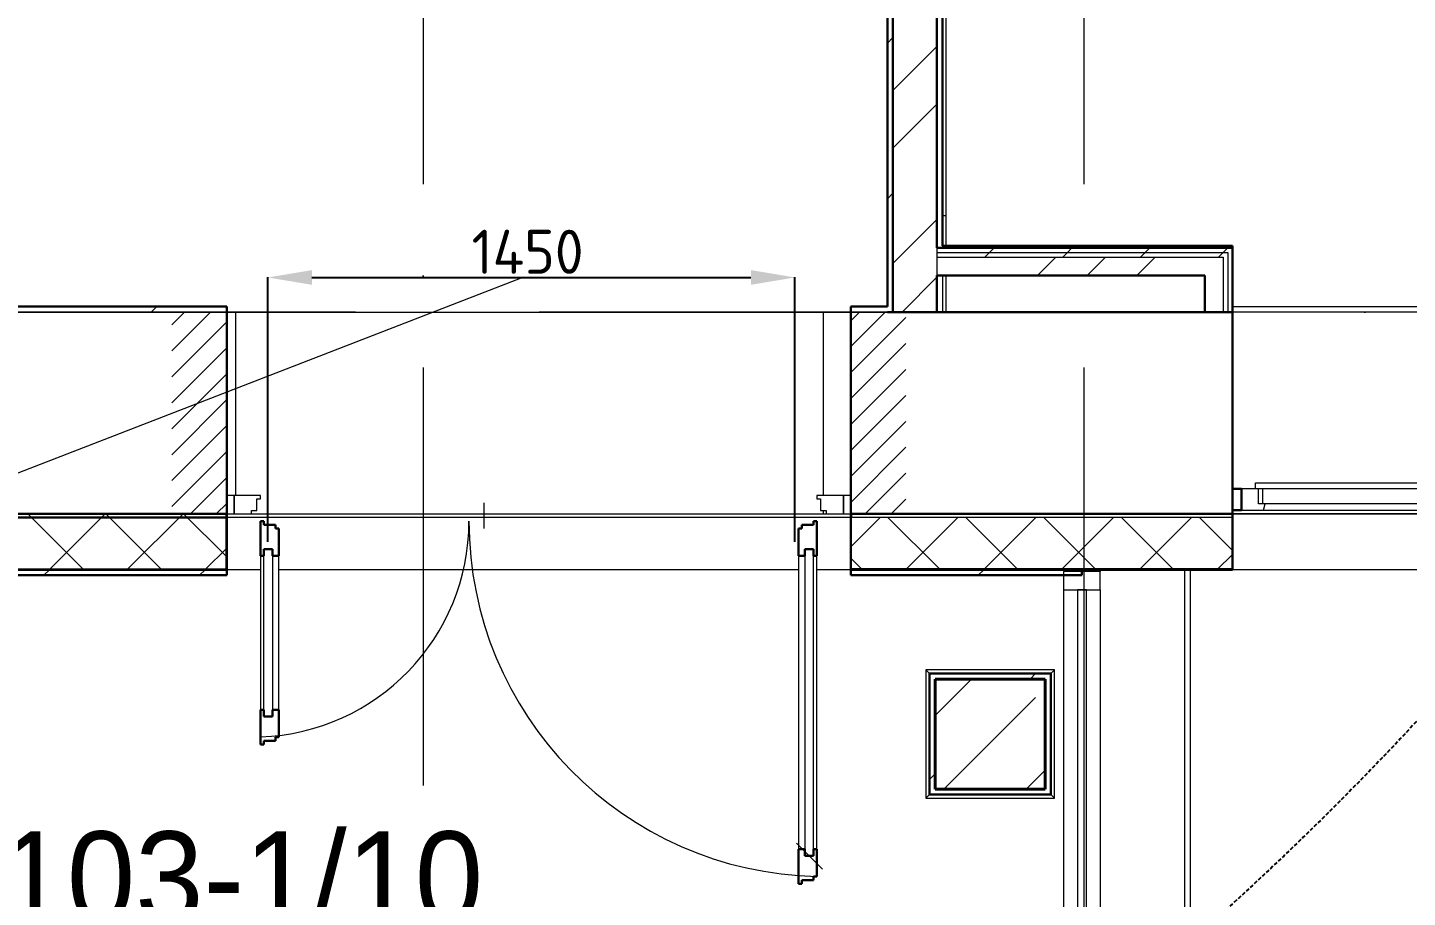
# Model space of a CAD drawing. Header units: millimetres. Extents: x -695119 to 412940, y -249585 to 622758.
# Drawn here: x 143334 to 147093, y 59440 to 61810 of the extents above; entities that cross this region are included whole.
import ezdxf
from ezdxf import colors
from ezdxf.entities.mleader import LeaderData, LeaderLine
from ezdxf.math import Vec2, Vec3

# ---------------------------------------------------------------- set-up
doc = ezdxf.new("R2010")
doc.units = ezdxf.units.MM
for name, pattern in [('ADSK_Линия сетки', [25, 20, -2.5, 0, -2.5]), ('ADSK_Невидимые', [5, 3, -2]), ('ADSK_Штриховая_ш2 п1_5', [4.5, 3, -1.5]), ('DASH', [0.75, 0.5, -0.25])]:
    doc.linetypes.add(name, pattern=pattern)
for name, color, linetype, lineweight in [('_ Окна', 252, 'Continuous', 30), ('Витраж', 252, 'Continuous', 9), ('Двери', 8, 'Continuous', 9), ('Лестницы', 8, 'Continuous', 9), ('Линии', 7, 'Continuous', 9), ('Несущие колонны', 252, 'Continuous', 18), ('Ограждение', 8, 'Continuous', 9), ('Окна', 252, 'Continuous', 9), ('Оси', 252, 'Continuous', 9), ('Панели витража', 8, 'Continuous', 9), ('Перекрытие', 252, 'Continuous', 18), ('Стены внутренние', 252, 'Continuous', 18), ('Стены наружные', 252, 'Continuous', 18), ('Стены штриховка', 7, 'Continuous', 9), ('ТХ Текст', 251, 'Continuous', 0)]:
    doc.layers.add(name, color=color, linetype=linetype, lineweight=lineweight)
doc.layers.add('_19D-Телекоммуникационные шкафы', color=7, linetype='Continuous')
doc.layers.add('Двери открывание', color=7, linetype='Continuous', lineweight=9, true_color=0xc0c0c0)
doc.styles.add('Mipgost_5', font='', dxfattribs={"height": 250})
doc.styles.get("Standard").update_dxf_attribs({"font": ''})
doc.styles.get('Mipgost_5').set_extended_font_data('Mipgost')
doc.styles.get('Standard').set_extended_font_data('GOST type B')
doc.dimstyles.new('ISO-25', dxfattribs={"dimtxt": 2.5, "dimasz": 2.5, "dimexe": 1.25, "dimexo": 0.625, "dimtad": 1, "dimtxsty": 'Standard', "dimcen": 2.5, "dimadec": 0, "dimazin": 0, "dimtfac": 1, "dimtmove": 0, "dimatfit": 3, "dimfxl": 1, "dimarcsym": 0})

# ---------------------------------------------------------------- blocks, each defined once
blk = doc.blocks.new('1 этаж')
at = {"layer": 'Двери', "lineweight": 18, "true_color": 0x636466}
h = blk.add_hatch(dxfattribs=at)
h.set_pattern_fill('FP_2', color=251, angle=180, style=0, pattern_type=2)
h.set_pattern_definition([(225, (-29967.8, -20416.73), (35.3553, -35.3553), [])])
h.paths.add_polyline_path([(-29092.8, -20691.7), (-29092.8, -20141.7), (-29242.8, -20141.7), (-29242.8, -20691.7)])
h.paths.add_polyline_path([(-30942.8, -20691.7), (-30942.8, -20141.7), (-31092.8, -20141.7), (-31092.8, -20691.7)])
at = {"layer": 'Несущие колонны', "lineweight": 9, "true_color": 0x636466}
h = blk.add_hatch(dxfattribs=at)
h.set_pattern_fill('FP_4', color=251, style=0, pattern_type=2)
h.set_pattern_definition([(45, (-32121.82, 98), (-224.5064, 224.5064), []), (45, (-31897.32, 98), (-224.5064, 224.5064), [396.875, -79.375, 3.353, -76.022])])
h.paths.add_polyline_path([(-29012.8, -21441.7), (-28712.8, -21441.7), (-28712.8, -21141.7), (-29012.8, -21141.7)])
at = {"layer": 'Ограждение', "true_color": 0x636466}
h = blk.add_hatch(dxfattribs=at)
h.set_pattern_fill('FP_25', color=251, style=0, pattern_type=2)
h.set_pattern_definition([(0, (-32121.8, 98), (0, 600), []), (90, (-32121.8, 98), (-600, 4e-14), [])])
h.paths.add_polyline_path([(-28992.8, -20141.7), (-28982.8, -20141.7), (-28982.8, -20041.7), (-28992.8, -20041.7)])
h.paths.add_polyline_path([(-28992.8, -19961.7), (-28982.8, -19961.7), (-28982.8, -14811.7), (-28992.8, -14801.7), (-28992.8, -19850.1)])
at = {"layer": '_ Окна', "color": 251, "true_color": 0x636466}
for p, q in [((-28177.8, -20623.7), (-28202.8, -20623.7)), ((-28177.8, -20681.7), (-28177.8, -20623.7)), ((-28202.8, -20681.7), (-28177.8, -20681.7))]:
    blk.add_line(p, q, dxfattribs=at)
at = {"layer": '_ Окна', "color": 251, "lineweight": 18, "true_color": 0x636466}
for p, q in [((-28139.8, -20623.7), (-28177.8, -20623.7)), ((-28177.8, -20623.7), (-28177.8, -20681.7)), ((-28131.8, -20664.7), (-28131.8, -20623.7)), ((-28119.8, -20664.7), (-28131.8, -20664.7)), ((-28118.4, -20681.7), (-28113.8, -20664.7)), ((-28177.8, -20681.7), (-28118.4, -20681.7))]:
    blk.add_line(p, q, dxfattribs=at)
at = {"layer": 'Витраж', "color": 251, "lineweight": 18, "true_color": 0x636466, "extrusion": (0, 0, -1)}
for p, q in [((-28562.8, -20848.7), (-28662.8, -20848.7)), ((-28662.8, -20848.7), (-28662.8, -20898.7)), ((-28562.8, -20898.7), (-28562.8, -20848.7)), ((-28662.8, -20898.7), (-28562.8, -20898.7))]:
    blk.add_line(p, q, dxfattribs=at)
at = {"layer": 'Витраж', "color": 251, "true_color": 0x636466}
for p, q in [((-28662.8, -20898.7), (-28662.8, -22103.7)), ((-28562.8, -20898.7), (-28562.8, -22103.7))]:
    blk.add_line(p, q, dxfattribs=at)
at = {"layer": 'Двери', "color": 251, "linetype": 'ADSK_Штриховая_ш2 п1_5', "true_color": 0x636466}
for p, q in [((-30942.8, -20141.7), (-31092.8, -20141.7)), ((-30942.8, -20691.7), (-30942.8, -20141.7)), ((-29092.8, -20141.7), (-29242.8, -20141.7)), ((-29242.8, -20141.7), (-29242.8, -20691.7)), ((-31092.8, -20691.7), (-30942.8, -20691.7)), ((-29242.8, -20691.7), (-29092.8, -20691.7))]:
    blk.add_line(p, q, dxfattribs=at)
at = {"layer": 'Двери', "color": 251, "true_color": 0x636466}
for p, q in [((-30942.8, -20641.7), (-30942.8, -20691.7)), ((-30922.8, -20641.7), (-30942.8, -20641.7)), ((-30922.8, -20691.7), (-30922.8, -20641.7)), ((-30850.8, -20641.7), (-30922.8, -20641.7)), ((-30922.8, -20641.7), (-30922.8, -20691.7)), ((-30860.8, -20682.7), (-30860.8, -20650.7)), ((-30860.8, -20650.7), (-30850.8, -20650.7)), ((-30850.8, -20650.7), (-30850.8, -20641.7)), ((-29262.8, -20641.7), (-29334.8, -20641.7)), ((-29334.8, -20641.7), (-29334.8, -20650.7)), ((-29334.8, -20650.7), (-29324.8, -20650.7)), ((-29324.8, -20650.7), (-29324.8, -20682.7)), ((-29242.8, -20641.7), (-29262.8, -20641.7)), ((-29262.8, -20641.7), (-29262.8, -20691.7)), ((-29262.8, -20691.7), (-29262.8, -20641.7)), ((-29242.8, -20691.7), (-29242.8, -20641.7)), ((-30942.8, -20691.7), (-30922.8, -20691.7)), ((-30922.8, -20691.7), (-30875.8, -20691.7)), ((-30875.8, -20691.7), (-30875.8, -20682.7)), ((-30875.8, -20682.7), (-30860.8, -20682.7)), ((-29324.8, -20682.7), (-29309.8, -20682.7)), ((-29309.8, -20682.7), (-29309.8, -20691.7)), ((-29309.8, -20691.7), (-29262.8, -20691.7)), ((-29262.8, -20691.7), (-29242.8, -20691.7)), ((-30841.8, -20787.7), (-30817.8, -20787.7)), ((-30841.8, -21243.7), (-30841.8, -20787.7)), ((-30817.8, -20787.7), (-30817.8, -21243.7)), ((-29367.8, -20787.7), (-29367.8, -21623.7)), ((-29343.8, -20787.7), (-29367.8, -20787.7)), ((-29343.8, -21623.7), (-29343.8, -20787.7)), ((-30850.8, -20805.7), (-30850.8, -21225.7)), ((-30800.8, -21225.7), (-30800.8, -20805.7)), ((-29384.8, -20805.7), (-29384.8, -21605.7)), ((-29334.8, -21605.7), (-29334.8, -20805.7)), ((-30817.8, -21243.7), (-30841.8, -21243.7)), ((-29367.8, -21623.7), (-29343.8, -21623.7))]:
    blk.add_line(p, q, dxfattribs=at)
at = {"layer": 'Двери', "color": 251, "lineweight": 30, "true_color": 0x636466}
for p, q in [((-30841.8, -20711.7), (-30850.8, -20711.7)), ((-30850.8, -20711.7), (-30850.8, -20805.7)), ((-30841.8, -20721.7), (-30841.8, -20711.7)), ((-29334.8, -20711.7), (-29343.8, -20711.7)), ((-29343.8, -20711.7), (-29343.8, -20721.7)), ((-29334.8, -20805.7), (-29334.8, -20711.7)), ((-30809.8, -20721.7), (-30841.8, -20721.7)), ((-30809.8, -20731.7), (-30809.8, -20721.7)), ((-30800.8, -20731.7), (-30809.8, -20731.7)), ((-30800.8, -20805.7), (-30800.8, -20731.7)), ((-29375.8, -20731.7), (-29384.8, -20731.7)), ((-29384.8, -20731.7), (-29384.8, -20805.7)), ((-29375.8, -20721.7), (-29375.8, -20731.7)), ((-29343.8, -20721.7), (-29375.8, -20721.7)), ((-30841.8, -20787.7), (-30841.8, -20805.7)), ((-30817.8, -20787.7), (-30841.8, -20787.7)), ((-30817.8, -20805.7), (-30817.8, -20787.7)), ((-29367.8, -20805.7), (-29367.8, -20787.7)), ((-29367.8, -20787.7), (-29343.8, -20787.7)), ((-29343.8, -20787.7), (-29343.8, -20805.7)), ((-30841.8, -20805.7), (-30850.8, -20805.7)), ((-30800.8, -20805.7), (-30817.8, -20805.7)), ((-29384.8, -20805.7), (-29367.8, -20805.7)), ((-29343.8, -20805.7), (-29334.8, -20805.7)), ((-30850.8, -21225.7), (-30850.8, -21319.7)), ((-30841.8, -21225.7), (-30850.8, -21225.7)), ((-30841.8, -21243.7), (-30841.8, -21225.7)), ((-30817.8, -21225.7), (-30817.8, -21243.7)), ((-30800.8, -21225.7), (-30817.8, -21225.7)), ((-30800.8, -21299.7), (-30800.8, -21225.7)), ((-30817.8, -21243.7), (-30841.8, -21243.7)), ((-30841.8, -21319.7), (-30841.8, -21309.7)), ((-30841.8, -21309.7), (-30809.8, -21309.7)), ((-30809.8, -21309.7), (-30809.8, -21299.7)), ((-30809.8, -21299.7), (-30800.8, -21299.7)), ((-30850.8, -21319.7), (-30841.8, -21319.7)), ((-29384.8, -21605.7), (-29384.8, -21699.7)), ((-29384.8, -21605.7), (-29367.8, -21605.7)), ((-29367.8, -21605.7), (-29367.8, -21623.7)), ((-29343.8, -21605.7), (-29334.8, -21605.7)), ((-29343.8, -21623.7), (-29343.8, -21605.7)), ((-29334.8, -21679.7), (-29334.8, -21605.7)), ((-29367.8, -21623.7), (-29343.8, -21623.7)), ((-29375.8, -21699.7), (-29375.8, -21689.7)), ((-29375.8, -21689.7), (-29343.8, -21689.7)), ((-29343.8, -21689.7), (-29343.8, -21679.7)), ((-29343.8, -21679.7), (-29334.8, -21679.7)), ((-29384.8, -21699.7), (-29375.8, -21699.7))]:
    blk.add_line(p, q, dxfattribs=at)
at = {"layer": 'Двери открывание', "color": 251, "true_color": 0x636466}
for centre, radius, start, end in [((-30870.8, -20711.7), 588, 271.9492, 0), ((-29314.8, -20711.7), 968, 180, 268.8161)]:
    blk.add_arc(centre, radius, start, end, dxfattribs=at)
at = {"layer": 'Лестницы', "color": 251, "true_color": 0x636466}
for p, q in [((-28562.8, -20843.7), (-28562.8, -20848.7)), ((-28332.8, -24411.6), (-28332.8, -20843.7))]:
    blk.add_line(p, q, dxfattribs=at)
at = {"layer": 'Линии', "color": 251, "ltscale": 100, "true_color": 0x636466}
blk.add_line((-30241.1, -20731.7), (-30241.1, -20661.7), dxfattribs=at)
at = {"layer": 'Линии', "color": 251, "linetype": 'ADSK_Невидимые', "ltscale": 100, "true_color": 0x636466}
blk.add_line((-29319.8, -21659.7), (-29390.5, -21589), dxfattribs=at)
at = {"layer": 'Несущие колонны', "color": 251, "lineweight": 40, "true_color": 0x636466}
for p, q in [((-29012.8, -21441.7), (-29012.8, -21141.7)), ((-29012.8, -21141.7), (-28712.8, -21141.7)), ((-28712.8, -21141.7), (-29012.8, -21141.7)), ((-29012.8, -21141.7), (-29012.8, -21441.7)), ((-28712.8, -21141.7), (-28712.8, -21441.7)), ((-28712.8, -21441.7), (-28712.8, -21141.7)), ((-28712.8, -21441.7), (-29012.8, -21441.7)), ((-29012.8, -21441.7), (-28712.8, -21441.7))]:
    blk.add_line(p, q, dxfattribs=at)
at = {"layer": 'Ограждение', "color": 251, "true_color": 0x636466}
for p, q in [((-28982.8, -19961.7), (-28982.8, -14811.7)), ((-28992.8, -20041.7), (-28992.8, -20141.7)), ((-28982.8, -20141.7), (-28982.8, -20041.7)), ((-29037.8, -21116.7), (-29037.8, -21466.7)), ((-28687.8, -21116.7), (-29037.8, -21116.7)), ((-29027.8, -21126.7), (-29037.8, -21116.7)), ((-28687.8, -21116.7), (-28697.8, -21126.7)), ((-28687.8, -21466.7), (-28687.8, -21116.7)), ((-29037.8, -21466.7), (-29027.8, -21456.7)), ((-28687.8, -21466.7), (-28697.8, -21456.7)), ((-29037.8, -21466.7), (-28687.8, -21466.7))]:
    blk.add_line(p, q, dxfattribs=at)
at = {"layer": 'Окна', "color": 251, "true_color": 0x636466}
for p, q in [((-28139.8, -20606.7), (-27367.8, -20606.7)), ((-28139.8, -20623.7), (-28139.8, -20606.7)), ((-27367.8, -20623.7), (-28139.8, -20623.7)), ((-28119.8, -20664.7), (-28119.8, -20623.7)), ((-27387.8, -20664.7), (-28119.8, -20664.7)), ((-28118.4, -20681.7), (-26587.2, -20681.7))]:
    blk.add_line(p, q, dxfattribs=at)
at = {"layer": 'Оси', "color": 251, "linetype": 'ADSK_Линия сетки', "ltscale": 100, "true_color": 0x636466}
for p, q in [((-30407.8, 32208.9), (-30407.8, -33767.9)), ((-28607.8, 32208.9), (-28607.8, -33767.9)), ((4409.5, -20141.7), (-72530.1, -20141.7))]:
    blk.add_line(p, q, dxfattribs=at)
at = {"layer": 'Панели витража', "color": 251, "lineweight": 18, "true_color": 0x636466}
for p, q in [((-28600.3, -20898.7), (-28625.3, -20898.7)), ((-28625.3, -20898.7), (-28625.3, -22103.7)), ((-28600.3, -22103.7), (-28600.3, -20898.7))]:
    blk.add_line(p, q, dxfattribs=at)
at = {"layer": 'Перекрытие', "color": 251, "ltscale": 100, "true_color": 0x636466}
for p, q in [((-30942.8, -20141.7), (-29242.8, -20141.7)), ((-28562.8, -20848.7), (-28562.8, -20843.7))]:
    blk.add_line(p, q, dxfattribs=at)
at = {"layer": 'Стены внутренние', "color": 251, "true_color": 0x636466}
for p, q in [((-30917.8, -20141.7), (-32137.8, -20141.7)), ((-30917.8, -20641.7), (-30917.8, -20141.7)), ((-29142.8, -20141.7), (-29317.8, -20141.7)), ((-29317.8, -20141.7), (-29317.8, -20641.7)), ((-30875.8, -20691.7), (-29317.8, -20691.7)), ((-29317.8, -20682.7), (-29317.8, -20691.7)), ((-29242.8, -20691.7), (-29241.8, -20691.7)), ((-26502.8, -20691.7), (-28202.8, -20691.7)), ((-30850.8, -20843.7), (-30942.8, -20843.7)), ((-29384.8, -20843.7), (-30800.8, -20843.7)), ((-29242.8, -20843.7), (-29334.8, -20843.7)), ((-26502.8, -20843.7), (-28202.8, -20843.7))]:
    blk.add_line(p, q, dxfattribs=at)
at = {"layer": 'Стены внутренние', "color": 251, "lineweight": 30, "true_color": 0x636466}
for p, q in [((-30942.8, -20843.7), (-30942.8, -20141.7)), ((-29242.8, -20141.7), (-29242.8, -20843.7)), ((-28277.8, -20141.7), (-29142.8, -20141.7)), ((-28202.8, -20691.7), (-28202.8, -20141.7)), ((-30942.8, -20691.7), (-32082.8, -20691.7)), ((-29241.8, -20691.7), (-28202.8, -20691.7)), ((-29241.8, -20701.7), (-29241.8, -20691.7)), ((-28202.8, -20843.7), (-28202.8, -20701.7)), ((-32082.8, -20843.7), (-30942.8, -20843.7)), ((-28612.8, -20843.7), (-28202.8, -20843.7))]:
    blk.add_line(p, q, dxfattribs=at)
at = {"layer": 'Стены внутренние', "color": 251, "linetype": 'Continuous', "lineweight": 9, "true_color": 0x636466}
for p, q in [((-31334.6, -20841.7), (-31484.6, -20691.7)), ((-31424.1, -20841.7), (-31274.1, -20691.7)), ((-31122.5, -20841.7), (-31272.5, -20691.7)), ((-31212, -20841.7), (-31062, -20691.7)), ((-30944.8, -20807.3), (-31060.4, -20691.7)), ((-29241.8, -20780.8), (-29162.8, -20701.7)), ((-29001.2, -20841.7), (-29141.2, -20701.7)), ((-29090.6, -20841.7), (-28950.6, -20701.7)), ((-28789.1, -20841.7), (-28929.1, -20701.7)), ((-28878.5, -20841.7), (-28738.5, -20701.7)), ((-28576.9, -20841.7), (-28716.9, -20701.7)), ((-28666.4, -20841.7), (-28526.4, -20701.7)), ((-28364.8, -20841.7), (-28504.8, -20701.7)), ((-28454.2, -20841.7), (-28314.2, -20701.7)), ((-28204.8, -20789.6), (-28292.7, -20701.7)), ((-30999.8, -20841.7), (-30944.8, -20786.7)), ((-29213.3, -20841.7), (-29241.8, -20813.2)), ((-28242.1, -20841.7), (-28204.8, -20804.4)), ((-28786.2, -20841.7), (-28787.4, -20843.7)), ((-28551.6, -20841.7), (-28552.7, -20843.7))]:
    blk.add_line(p, q, dxfattribs=at)
at = {"layer": 'Стены наружные', "color": 251, "lineweight": 30, "true_color": 0x636466}
for p, q in [((-29142.8, -13821.7), (-29142.8, -20126.7)), ((-29127.8, -20141.7), (-29127.8, -13841.7)), ((-29007.8, -19966.7), (-29007.8, -14511.7)), ((-28992.8, -19961.7), (-28992.8, -14526.7)), ((-28202.8, -19961.7), (-28992.8, -19961.7)), ((-28202.8, -20141.7), (-28202.8, -19961.7)), ((-28202.8, -19966.7), (-29007.8, -19966.7)), ((-29007.8, -20141.7), (-29007.8, -20041.7)), ((-29007.8, -20041.7), (-28277.8, -20041.7)), ((-28277.8, -20041.7), (-28277.8, -20141.7)), ((-30942.8, -20126.7), (-32082.8, -20126.7)), ((-30942.8, -20141.7), (-30942.8, -20126.7)), ((-29142.8, -20126.7), (-29242.8, -20126.7)), ((-29242.8, -20126.7), (-29242.8, -20141.7)), ((-29142.8, -20141.7), (-29127.8, -20141.7)), ((-29127.8, -20141.7), (-29007.8, -20141.7)), ((-28277.8, -20141.7), (-28202.8, -20141.7)), ((-30942.8, -20691.7), (-32082.8, -20691.7)), ((-32081.8, -20701.7), (-30942.8, -20701.7)), ((-28202.8, -20691.7), (-29242.8, -20691.7)), ((-29242.8, -20701.7), (-29241.8, -20701.7)), ((-28202.8, -20701.7), (-28202.8, -20691.7)), ((-32082.8, -20858.7), (-30942.8, -20858.7)), ((-30942.8, -20858.7), (-30942.8, -20843.7)), ((-29242.8, -20843.7), (-29242.8, -20858.7)), ((-29242.8, -20858.7), (-28612.8, -20858.7)), ((-28612.8, -20843.7), (-29241.8, -20843.7)), ((-28612.8, -20858.7), (-28612.8, -20843.7)), ((-28697.8, -21126.7), (-29027.8, -21126.7)), ((-29027.8, -21126.7), (-29027.8, -21456.7)), ((-28697.8, -21456.7), (-28697.8, -21126.7)), ((-29027.8, -21456.7), (-28697.8, -21456.7))]:
    blk.add_line(p, q, dxfattribs=at)
at = {"layer": 'Стены наружные', "color": 251, "linetype": 'Continuous', "lineweight": 9, "true_color": 0x636466}
for p, q in [((-29142.8, -19409), (-29127.8, -19394)), ((-29127.8, -19538.2), (-29007.8, -19418.2)), ((-29127.8, -19695.4), (-29007.8, -19575.4)), ((-29142.8, -19833.2), (-29127.8, -19818.2)), ((-29127.8, -20009.7), (-29007.8, -19889.7)), ((-28852, -19966.7), (-28847, -19961.7)), ((-28427.8, -19966.7), (-28422.8, -19961.7)), ((-28877, -19991.7), (-28864.5, -19979.2)), ((-28864.5, -19979.2), (-28852, -19966.7)), ((-28733.5, -20041.7), (-28683.5, -19991.7)), ((-28664.9, -19991.7), (-28652.4, -19979.2)), ((-28652.4, -19979.2), (-28639.9, -19966.7)), ((-28598.6, -20041.7), (-28548.6, -19991.7)), ((-28463.6, -20041.7), (-28413.6, -19991.7)), ((-28452.8, -19991.7), (-28440.3, -19979.2)), ((-28440.3, -19979.2), (-28427.8, -19966.7)), ((-28240.6, -19991.7), (-28228.1, -19979.2)), ((-28228.1, -19979.2), (-28215.6, -19966.7)), ((-29102.7, -20141.7), (-29007.8, -20046.8)), ((-31148.4, -20141.7), (-31133.4, -20126.7)), ((-31441.1, -20858.7), (-31426.1, -20843.7)), ((-31016.8, -20858.7), (-31001.8, -20843.7)), ((-28895.5, -20858.7), (-28880.5, -20843.7)), ((-28754.2, -21141.7), (-28739.2, -21126.7)), ((-29027.8, -21415.3), (-29012.8, -21400.3))]:
    blk.add_line(p, q, dxfattribs=at)
at = {"layer": 'Стены наружные', "color": 251, "true_color": 0x636466}
for p, q in [((-32082.8, -20141.7), (-30942.8, -20141.7)), ((-28202.8, -20126.7), (-26502.8, -20126.7)), ((-26502.8, -20141.7), (-28202.8, -20141.7)), ((-29242.8, -20701.7), (-30942.8, -20701.7)), ((-30875.8, -20691.7), (-29309.8, -20691.7)), ((-28202.8, -20691.7), (-26502.8, -20691.7)), ((-28332.8, -24411.6), (-28332.8, -20843.7)), ((-28317.8, -20843.7), (-28317.8, -24411.6))]:
    blk.add_line(p, q, dxfattribs=at)
at = {"layer": 'Стены штриховка', "color": 251, "true_color": 0x636466}
for p, q in [((-28992.8, -19961.7), (-28992.8, -19966.7)), ((-29007.8, -19966.7), (-29007.8, -20041.7)), ((-29007.8, -19979.2), (-28215.3, -19979.2)), ((-29007.8, -19991.7), (-28227.8, -19991.7)), ((-28227.8, -19991.7), (-28227.8, -20141.7)), ((-28215.3, -19979.2), (-28215.3, -20141.7)), ((-29242.8, -20141.7), (-29142.8, -20141.7)), ((-30944.8, -20841.7), (-30944.8, -20691.7)), ((-29241.8, -20841.7), (-29241.8, -20701.7)), ((-28202.8, -20701.7), (-29241.8, -20701.7)), ((-28204.8, -20701.7), (-28204.8, -20841.7)), ((-32081.8, -20841.7), (-30944.8, -20841.7)), ((-29242.8, -20843.7), (-29241.8, -20843.7)), ((-28204.8, -20841.7), (-29241.8, -20841.7))]:
    blk.add_line(p, q, dxfattribs=at)
blk = doc.blocks.new('*D1135')
at = {"color": 0, "linetype": 'ByBlock', "lineweight": -2, "transparency": 16777216}
for p, q in [((143988.4, 60408.8), (143988.4, 61130.7)), ((144108.4, 61129.5), (145304.4, 61129.5)), ((145424.4, 60408.8), (145424.4, 61130.7))]:
    blk.add_line(p, q, dxfattribs=at)
at = {"color": 0, "linetype": 'ByBlock', "transparency": 16777216}
for points in [[(144108.4, 61149.5), (144108.4, 61109.5), (143988.4, 61129.5)], [(145304.4, 61149.5), (145304.4, 61109.5), (145424.4, 61129.5)]]:
    blk.add_solid(points, dxfattribs=at)
at = {"layer": 'Defpoints', "color": 0, "linetype": 'ByBlock', "transparency": 16777216}
for p in [(145424.4, 61129.5), (143988.4, 60408.2), (145424.4, 60408.2)]:
    blk.add_point(p, dxfattribs=at)
at = {"color": 0, "linetype": 'ByBlock', "lineweight": 15, "transparency": 16777216, "insert": (144696.1, 61199.5), "char_height": 120, "attachment_point": 5}
blk.add_mtext('1450', dxfattribs=at)
blk = doc.blocks.new('план Новый корпус (не печатать) 2$0$_Dot')
at = {"color": 251, "linetype": 'ByBlock', "lineweight": -2}
blk.add_line((-0.5, 0), (-1, 0), dxfattribs=at)
at = {"color": 251, "linetype": 'ByBlock', "const_width": 0.5}
blk.add_lwpolyline([(-0.25, 0, 1), (0.25, 0, 1)], format="xyb", close=True, dxfattribs=at)

msp = doc.modelspace()

# ---------------------------------------------------------------- linework, layer by layer
at = {"layer": '_19D-Телекоммуникационные шкафы', "color": 7, "linetype": 'DASH', "ltscale": 20}
msp.add_circle((140998.921, 65593.037), 8344.415, dxfattribs=at)
at = {"layer": 'ТХ Текст', "color": 251, "ltscale": 100}
msp.add_line((138745.221, 58831.011), (144681.689, 61129.497), dxfattribs=at)

# ---------------------------------------------------------------- block references
msp.add_blockref('1 этаж', (174819.19, 81176.937))

# ---------------------------------------------------------------- dimensions: what is measured, and where the dimension line sits
at = {"color": 0, "linetype": 'ByBlock', "lineweight": 15}
dim = msp.add_linear_dim(base=(145424.388, 61129.497), p1=(143988.388, 60408.206), p2=(145424.388, 60408.206), text='1450', dimstyle='ISO-25', override={"dimtxt": 120, "dimasz": 120, "dimgap": 10}, dxfattribs=at)
dim.commit()
dim.dimension.update_dxf_attribs({"geometry": '*D1135', "text_midpoint": (144696.079, 61129.497), "dimtype": 160})

# ---------------------------------------------------------------- next in the draw order: leaders
at = {"layer": 'ТХ Текст', "color": 0, "ltscale": 100}
ml = msp.add_multileader_mtext('Standard', dxfattribs=at)
ml.set_content('{\\C256;ИР 1-103-1/10}', color=251, style='Mipgost_5')
ml.set_leader_properties(color=251)
ml.set_arrow_properties(name='план Новый корпус (не печатать) 2$0$_Dot')
ml.build(insert=Vec2(0, 0))
ml.multileader.update_dxf_attribs({"text_left_attachment_type": 6, "text_right_attachment_type": 6, "dogleg_length": 103.837, "arrow_head_size": 10})
ctx = ml.context
ctx.base_point, ctx.char_height, ctx.arrow_head_size, ctx.landing_gap_size, ctx.plane_origin = Vec3(142401.508, 59320.117), 250, 10, 0.09, Vec3(142147.473, 62658.296)
ctx.left_attachment, ctx.right_attachment = 6, 6
notes = []
notes.append((ctx, [(0, (1, 1, 0), (142297.671, 59320.117), (1, 0), 103.837, [(0, [(140733.029, 62542.801)], 0, [])])]))
ctx.mtext.insert, ctx.mtext.flow_direction = Vec3(142401.598, 59620.117), 5
ctx.mtext.has_bg_fill, ctx.mtext.bg_color, ctx.mtext.bg_scale_factor, ctx.mtext.bg_transparency, ctx.mtext.use_window_bg_color = 1, -1027028792, 1.5, 0, 1
for ctx, leaders in notes:
    for number, flags, end, landing, length, lines in leaders:
        leader = LeaderData()
        leader.index, (leader.has_last_leader_line, leader.has_dogleg_vector, leader.attachment_direction) = number, flags
        leader.last_leader_point, leader.dogleg_vector, leader.dogleg_length = Vec3(end), Vec3(landing), length
        for number, points, colour, breaks in lines:
            line = LeaderLine()
            line.index, line.vertices, line.color, line.breaks = number, Vec3.list(points), colors.encode_raw_color(colour), breaks
            leader.lines.append(line)
        ctx.leaders.append(leader)

# ---------------------------------------------------------------- next in the draw order: leaders
ml = msp.add_multileader_mtext('Standard', dxfattribs=at)
ml.set_content('{\\C256;ИР 1-103-1/15}', color=251, style='Mipgost_5')
ml.set_leader_properties(color=251)
ml.set_arrow_properties(name='план Новый корпус (не печатать) 2$0$_Dot')
ml.build(insert=Vec2(0, 0))
ml.multileader.update_dxf_attribs({"text_left_attachment_type": 6, "text_right_attachment_type": 6, "dogleg_length": 103.837, "arrow_head_size": 10})
ctx = ml.context
ctx.base_point, ctx.char_height, ctx.arrow_head_size, ctx.landing_gap_size, ctx.plane_origin = Vec3(142137.898, 58855.974), 250, 10, 0.09, Vec3(142147.473, 62311.75)
ctx.left_attachment, ctx.right_attachment = 6, 6
notes = []
notes.append((ctx, [(0, (1, 1, 0), (142034.061, 58855.974), (1, 0), 103.837, [(0, [(140739.032, 62153.71)], 0, [])])]))
ctx.mtext.insert, ctx.mtext.flow_direction = Vec3(142137.988, 59155.974), 5
ctx.mtext.has_bg_fill, ctx.mtext.bg_color, ctx.mtext.bg_scale_factor, ctx.mtext.bg_transparency, ctx.mtext.use_window_bg_color = 1, -1027028792, 1.5, 0, 1
for ctx, leaders in notes:
    for number, flags, end, landing, length, lines in leaders:
        leader = LeaderData()
        leader.index, (leader.has_last_leader_line, leader.has_dogleg_vector, leader.attachment_direction) = number, flags
        leader.last_leader_point, leader.dogleg_vector, leader.dogleg_length = Vec3(end), Vec3(landing), length
        for number, points, colour, breaks in lines:
            line = LeaderLine()
            line.index, line.vertices, line.color, line.breaks = number, Vec3.list(points), colors.encode_raw_color(colour), breaks
            leader.lines.append(line)
        ctx.leaders.append(leader)

# ---------------------------------------------------------------- next in the draw order: leaders
ml = msp.add_multileader_mtext('Standard', dxfattribs=at)
ml.set_content('ИР 1-103-1/16', color=251, style='Mipgost_5')
ml.set_leader_properties(color=251)
ml.set_arrow_properties(name='план Новый корпус (не печатать) 2$0$_Dot')
ml.build(insert=Vec2(0, 0))
ml.multileader.update_dxf_attribs({"text_left_attachment_type": 6, "text_right_attachment_type": 6, "dogleg_length": 103.837, "arrow_head_size": 10})
ctx = ml.context
ctx.base_point, ctx.char_height, ctx.arrow_head_size, ctx.landing_gap_size, ctx.plane_origin = Vec3(141830.413, 58343.664), 250, 10, 0.09, Vec3(142147.473, 62068.31)
ctx.left_attachment, ctx.right_attachment = 6, 6
notes = []
notes.append((ctx, [(0, (1, 1, 0), (141726.576, 58343.664), (1, 0), 103.837, [(0, [(140711.061, 61797.121)], 0, [])])]))
ctx.mtext.insert, ctx.mtext.flow_direction = Vec3(141830.503, 58643.664), 5
ctx.mtext.has_bg_fill, ctx.mtext.bg_color, ctx.mtext.bg_scale_factor, ctx.mtext.bg_transparency, ctx.mtext.use_window_bg_color = 1, -1027028792, 1.5, 0, 1
for ctx, leaders in notes:
    for number, flags, end, landing, length, lines in leaders:
        leader = LeaderData()
        leader.index, (leader.has_last_leader_line, leader.has_dogleg_vector, leader.attachment_direction) = number, flags
        leader.last_leader_point, leader.dogleg_vector, leader.dogleg_length = Vec3(end), Vec3(landing), length
        for number, points, colour, breaks in lines:
            line = LeaderLine()
            line.index, line.vertices, line.color, line.breaks = number, Vec3.list(points), colors.encode_raw_color(colour), breaks
            leader.lines.append(line)
        ctx.leaders.append(leader)

doc.saveas('drawing.dxf')
